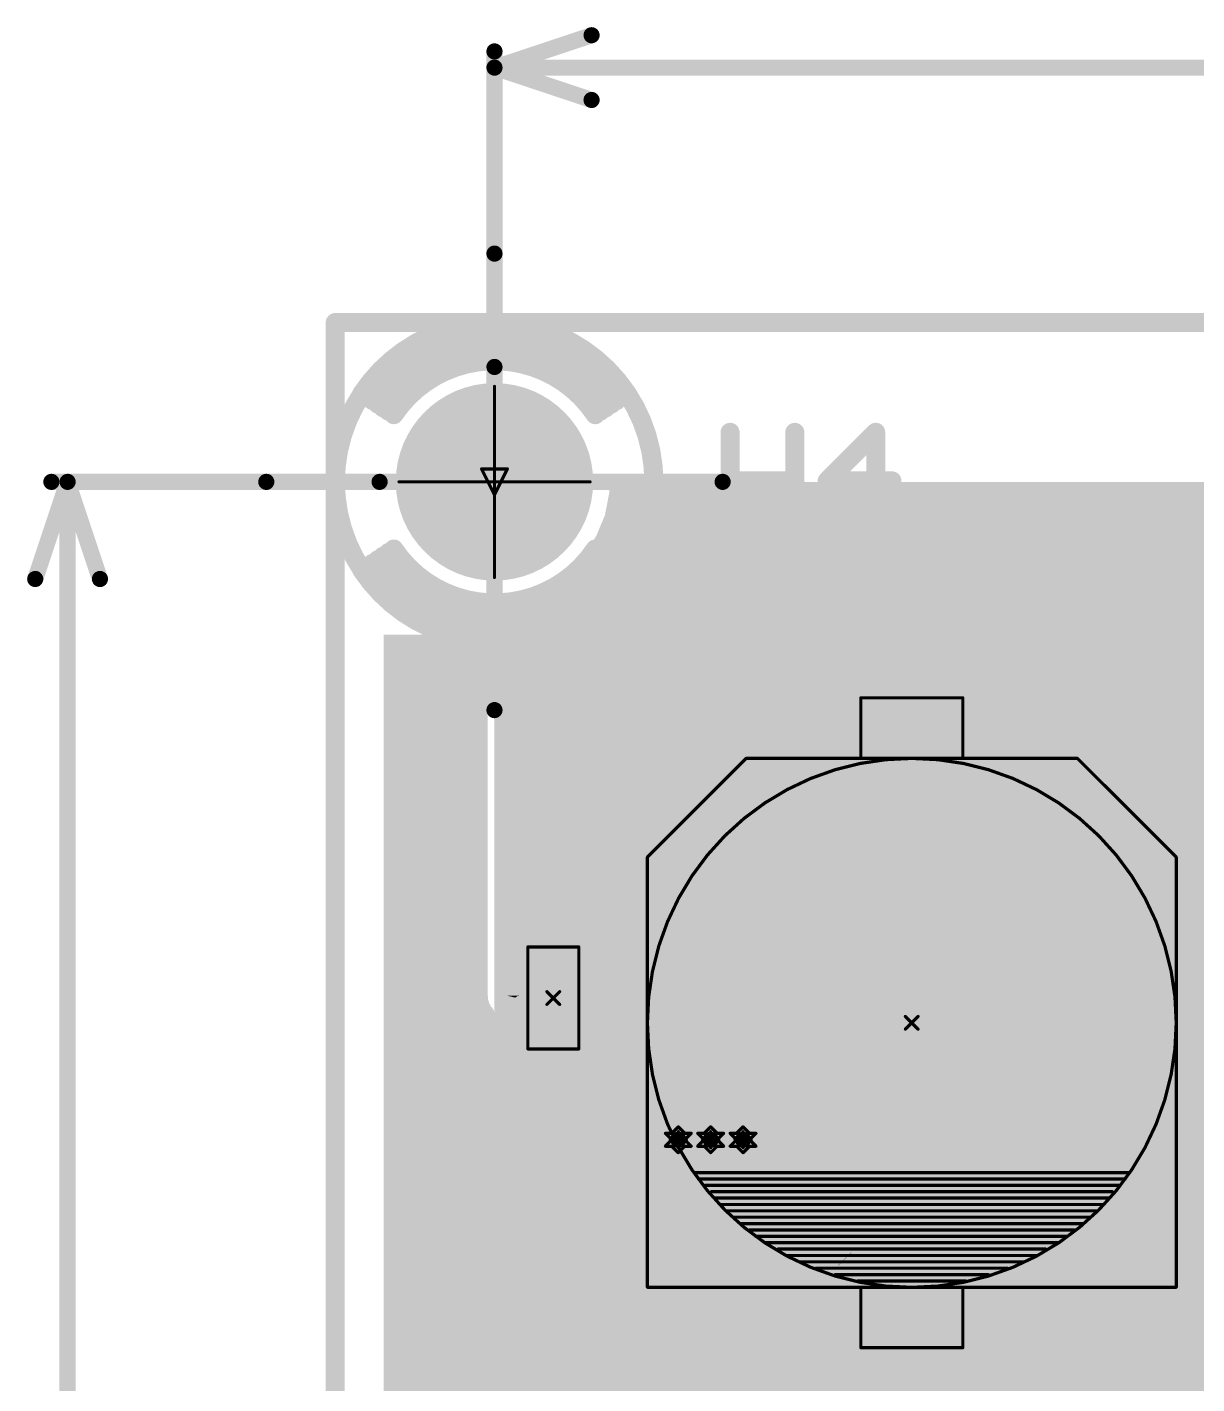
# Model space of a CAD drawing. Header units: millimetres. Extents: x -0.19 to 3.91, y -0.06 to 2.26.
# Drawn here: x -0.19 to 0.532, y 0.919 to 1.757 of the extents above; entities that cross this region are included whole.
import ezdxf

# ---------------------------------------------------------------- set-up
doc = ezdxf.new("R2010")
doc.units = ezdxf.units.MM
doc.layers.get('0').update_dxf_attribs({"linetype": 'CONTINUOUS', "lineweight": 0})
for name, color, linetype, lineweight in [('PCB_KUR_GBL', 10, 'CONTINUOUS', 0), ('PCB_KUR_GBS', 176, 'CONTINUOUS', 0), ('PCB_KUR_GD1', 40, 'CONTINUOUS', 0), ('PCB_KUR_GG1', 56, 'CONTINUOUS', 0), ('PCB_KUR_GKO', 130, 'CONTINUOUS', 0), ('PCB_KUR_GM10', 136, 'CONTINUOUS', 0), ('PCB_KUR_GM2', 216, 'CONTINUOUS', 0), ('PCB_KUR_GPB', 9, 'CONTINUOUS', 0), ('PCB_KUR_GPT', 8, 'CONTINUOUS', 0), ('PCB_KUR_GTL', 30, 'CONTINUOUS', 0), ('PCB_KUR_GTO', 163, 'CONTINUOUS', 0), ('PCB_KUR_GTP', 254, 'CONTINUOUS', 0), ('PCB_KUR_GTS', 254, 'CONTINUOUS', 0), ('PCB_KUR_TXT', 254, 'CONTINUOUS', 0)]:
    doc.layers.add(name, color=color, linetype=linetype, lineweight=lineweight)

# ---------------------------------------------------------------- blocks, each defined once
blk = doc.blocks.new('ROUND_12')
h = blk.add_hatch(color=256)
edge = h.paths.add_edge_path(flags=0)
edge.add_arc((0, 0), 0.05905, 0, 360)
blk = doc.blocks.new('ROUND_16')
h = blk.add_hatch(color=256)
edge = h.paths.add_edge_path(flags=0)
edge.add_arc((0, 0), 0.008, 0, 360)
blk = doc.blocks.new('ROUND_22')
h = blk.add_hatch(color=256)
edge = h.paths.add_edge_path(flags=0)
edge.add_arc((0, 0), 0.061, 0, 360)
blk = doc.blocks.new('ROUND_25')
h = blk.add_hatch(color=256)
edge = h.paths.add_edge_path(flags=0)
edge.add_arc((0, 0), 0.001, 0, 360)
blk = doc.blocks.new('ROUND_3')
h = blk.add_hatch(color=256)
edge = h.paths.add_edge_path(flags=0)
edge.add_arc((0, 0), 0.0059, 0, 360)
blk = doc.blocks.new('ROUND_8')
h = blk.add_hatch(color=256)
edge = h.paths.add_edge_path(flags=0)
edge.add_arc((0, 0), 0.005, 0, 360)
blk = doc.blocks.new('CUSTOM_31')
for points in [[(-0.0315, -0.0756), (-0.0315, 0.0756), (0.0315, -0.0756), (0.0315, 0.0756)], [(-0.03145, 0.0756), (-0.03102, 0.07712), (0.03145, 0.0756), (0.03106, 0.07712)], [(-0.03102, 0.07712), (-0.03099, 0.07723), (0.03106, 0.07712), (0.03096, 0.07723)], [(-0.03099, 0.07723), (-0.02993, 0.07827), (0.03096, 0.07723), (0.02997, 0.07827)], [(-0.02993, 0.07827), (-0.02987, 0.07833), (0.02997, 0.07827), (0.02976, 0.07833)], [(-0.02987, 0.07833), (-0.02835, 0.07875), (0.02976, 0.07833), (0.02835, 0.07875)], [(-0.03106, -0.07712), (-0.03145, -0.0756), (0.03102, -0.07712), (0.03145, -0.0756)], [(-0.03096, -0.07723), (-0.03106, -0.07712), (0.03099, -0.07723), (0.03102, -0.07712)], [(-0.02997, -0.07827), (-0.03096, -0.07723), (0.02993, -0.07827), (0.03099, -0.07723)], [(-0.02976, -0.07833), (-0.02997, -0.07827), (0.02987, -0.07833), (0.02993, -0.07827)], [(-0.02835, -0.07875), (-0.02976, -0.07833), (0.02835, -0.07875), (0.02987, -0.07833)]]:
    blk.add_solid(points)
blk = doc.blocks.new('CUSTOM_10')
for points in [[(-0.0187, -0.01685), (-0.0187, 0.01685), (0.0187, -0.01685), (0.0187, 0.01685)], [(-0.01865, 0.01685), (-0.0186, 0.01721), (0.01865, 0.01685), (0.01852, 0.01721)], [(-0.0186, 0.01721), (-0.01813, 0.01797), (0.01852, 0.01721), (0.01823, 0.01797)], [(-0.01813, 0.01797), (-0.01797, 0.01823), (0.01823, 0.01797), (0.01782, 0.01823)], [(-0.01797, 0.01823), (-0.01697, 0.0186), (0.01782, 0.01823), (0.01721, 0.0186)], [(-0.01697, 0.0186), (-0.01685, 0.01865), (0.01721, 0.0186), (0.01685, 0.01865)], [(-0.01685, 0.01865), (-0.01685, 0.0187), (0.01685, 0.01865), (0.01685, 0.0187)], [(-0.01852, -0.01721), (-0.01865, -0.01685), (0.0186, -0.01721), (0.01865, -0.01685)], [(-0.01823, -0.01797), (-0.01852, -0.01721), (0.01813, -0.01797), (0.0186, -0.01721)], [(-0.01782, -0.01823), (-0.01823, -0.01797), (0.01797, -0.01823), (0.01813, -0.01797)], [(-0.01721, -0.0186), (-0.01782, -0.01823), (0.01697, -0.0186), (0.01797, -0.01823)], [(-0.01685, -0.01865), (-0.01721, -0.0186), (0.01685, -0.01865), (0.01697, -0.0186)], [(-0.01685, -0.0187), (-0.01685, -0.01865), (0.01685, -0.0187), (0.01685, -0.01865)]]:
    blk.add_solid(points)
blk = doc.blocks.new('CUSTOM_67')
for points in [[(-0.03345, -0.0756), (-0.03345, 0.0756), (0.03345, -0.0756), (0.03345, 0.0756)], [(-0.0334, 0.0756), (-0.03305, 0.07745), (0.0334, 0.0756), (0.03303, 0.07745)], [(-0.03305, 0.07745), (-0.03298, 0.07757), (0.03303, 0.07745), (0.033, 0.07757)], [(-0.03298, 0.07757), (-0.03197, 0.07914), (0.033, 0.07757), (0.03194, 0.07914)], [(-0.03197, 0.07914), (-0.03183, 0.07924), (0.03194, 0.07914), (0.03188, 0.07924)], [(-0.03183, 0.07924), (-0.03032, 0.08028), (0.03188, 0.07924), (0.03027, 0.08028)], [(-0.03032, 0.08028), (-0.03008, 0.08034), (0.03027, 0.08028), (0.03019, 0.08034)], [(-0.03008, 0.08034), (-0.02835, 0.0807), (0.03019, 0.08034), (0.02835, 0.0807)], [(-0.03303, -0.07745), (-0.0334, -0.0756), (0.03305, -0.07745), (0.0334, -0.0756)], [(-0.033, -0.07757), (-0.03303, -0.07745), (0.03297, -0.07757), (0.03305, -0.07745)], [(-0.03194, -0.07914), (-0.033, -0.07757), (0.03197, -0.07914), (0.03297, -0.07757)], [(-0.03188, -0.07924), (-0.03194, -0.07914), (0.03183, -0.07924), (0.03197, -0.07914)], [(-0.03027, -0.08028), (-0.03188, -0.07924), (0.03032, -0.08028), (0.03183, -0.07924)], [(-0.03019, -0.08034), (-0.03027, -0.08028), (0.03008, -0.08034), (0.03032, -0.08028)], [(-0.02835, -0.0807), (-0.03019, -0.08034), (0.02835, -0.0807), (0.03008, -0.08034)]]:
    blk.add_solid(points)
blk = doc.blocks.new('CUSTOM_28')
for points in [[(-0.02065, 0.01685), (-0.02058, 0.01751), (0.02065, 0.01685), (0.02049, 0.01751)], [(-0.02065, 0.0168), (-0.02065, 0.01685), (0.02065, 0.0168), (0.02065, 0.01685)], [(-0.02065, -0.0168), (-0.02065, 0.0168), (0.02065, -0.0168), (0.02065, 0.0168)], [(-0.02058, 0.01751), (-0.02013, 0.01854), (0.02049, 0.01751), (0.02023, 0.01854)], [(-0.02013, 0.01854), (-0.01988, 0.0191), (0.02023, 0.01854), (0.01976, 0.0191)], [(-0.01988, 0.0191), (-0.01896, 0.01987), (0.01976, 0.0191), (0.0191, 0.01987)], [(-0.01896, 0.01987), (-0.01854, 0.02022), (0.0191, 0.01987), (0.01831, 0.02022)], [(-0.01854, 0.02022), (-0.01711, 0.02057), (0.01831, 0.02022), (0.01751, 0.02057)], [(-0.01711, 0.02057), (-0.01685, 0.02064), (0.01751, 0.02057), (0.01685, 0.02064)], [(-0.01685, 0.02064), (-0.01685, 0.02065), (0.01685, 0.02064), (0.01685, 0.02065)], [(-0.02065, -0.01685), (-0.02065, -0.0168), (0.02065, -0.01685), (0.02065, -0.0168)], [(-0.02049, -0.01751), (-0.02065, -0.01685), (0.02058, -0.01751), (0.02065, -0.01685)], [(-0.02023, -0.01854), (-0.02049, -0.01751), (0.02013, -0.01854), (0.02058, -0.01751)], [(-0.01976, -0.0191), (-0.02023, -0.01854), (0.01988, -0.0191), (0.02013, -0.01854)], [(-0.0191, -0.01987), (-0.01976, -0.0191), (0.01896, -0.01987), (0.01988, -0.0191)], [(-0.01831, -0.02022), (-0.0191, -0.01987), (0.01854, -0.02022), (0.01896, -0.01987)], [(-0.01751, -0.02057), (-0.01831, -0.02022), (0.01711, -0.02057), (0.01854, -0.02022)], [(-0.01685, -0.02064), (-0.01751, -0.02057), (0.01685, -0.02064), (0.01711, -0.02057)], [(-0.01685, -0.02065), (-0.01685, -0.02064), (0.01685, -0.02065), (0.01685, -0.02064)]]:
    blk.add_solid(points)

msp = doc.modelspace()

# ---------------------------------------------------------------- linework, layer by layer
at = {"layer": 'PCB_KUR_GBL'}
for points in [[(0.1693, 1.4694), (0.1693, 1.4764), (2.19325, 1.4694), (2.1926, 1.4764)], [(0.37565, 1.4764), (0.582, 1.4764), (2.1926, 1.4764), (0.582, 1.4764)], [(0.16794, 1.4625), (0.1693, 1.4694), (2.1939, 1.4625), (2.19325, 1.4694)], [(0.1666, 1.4557), (0.16794, 1.4625), (2.19598, 1.4557), (2.1939, 1.4625)], [(0.16384, 1.4491), (0.1666, 1.4557), (2.198, 1.4491), (2.19598, 1.4557)], [(0.15722, 1.4368), (0.1612, 1.4428), (2.2046, 1.4368), (2.20138, 1.4428)], [(0.1612, 1.4428), (0.16384, 1.4491), (2.20138, 1.4428), (2.198, 1.4491)], [(0.1535, 1.4312), (0.15722, 1.4368), (2.20916, 1.4312), (2.2046, 1.4368)], [(0.1436, 1.4213), (0.1483, 1.426), (2.21917, 1.4213), (2.2134, 1.426)], [(0.1483, 1.426), (0.1535, 1.4312), (2.2134, 1.426), (2.20916, 1.4312)], [(0.132, 1.4136), (0.13742, 1.4172), (2.23091, 1.4136), (2.2242, 1.4172)], [(0.13742, 1.4172), (0.1436, 1.4213), (2.2242, 1.4172), (2.21917, 1.4213)], [(0.11047, 1.4065), (0.1191, 1.4082), (2.2499, 1.4065), (2.24434, 1.4082)], [(0.1191, 1.4082), (0.12483, 1.4106), (2.24434, 1.4082), (2.2365, 1.4106)], [(0.12483, 1.4106), (0.132, 1.4136), (2.2365, 1.4106), (2.23091, 1.4136)], [(0.0984, 1.4052), (0.0984, 1.4055), (2.2638, 1.4052), (2.26059, 1.4055)], [(0.0984, 1.1995), (0.0984, 1.4052), (2.2638, 1.1995), (2.2638, 1.4052)], [(0.1054, 1.4055), (0.11047, 1.4065), (2.26059, 1.4055), (2.2499, 1.4065)], [(0.0984, 1.1987), (0.0984, 1.1995), (1.1319, 1.1987), (1.136, 1.1995)], [(0.0984, 1.1995), (0.0984, 1.1995), (1.136, 1.1995), (1.884, 1.1995)], [(0.0984, 1.1965), (0.0984, 1.1987), (1.1285, 1.1965), (1.1319, 1.1987)], [(0.0984, 1.1395), (0.0984, 1.1965), (1.0715, 1.1395), (1.1285, 1.1965)], [(0.0984, 1.1361), (0.0984, 1.1395), (1.0693, 1.1361), (1.0715, 1.1395)], [(0.0984, 1.132), (0.0984, 1.1361), (1.0685, 1.132), (1.0693, 1.1361)], [(0.0984, 0.9921), (0.0984, 1.132), (1.0685, 0.9921), (1.0685, 1.132)], [(0.0984, 0.9892), (0.0984, 0.9921), (1.0641, 0.9892), (1.0685, 0.9921)], [(0.0984, 0.9827), (0.0984, 0.9892), (1.0597, 0.9827), (1.0641, 0.9892)], [(0.0984, 0.9749), (0.0984, 0.9827), (1.0582, 0.9749), (1.0597, 0.9827)], [(0.0984, 0.9672), (0.0984, 0.9749), (1.0597, 0.9672), (1.0582, 0.9749)], [(0.0984, 0.9607), (0.0984, 0.9672), (1.0641, 0.9607), (1.0597, 0.9672)], [(0.0984, 0.9576), (0.0984, 0.9607), (1.0687, 0.9576), (1.0641, 0.9607)], [(0.0984, 0.9549), (0.0984, 0.9576), (1.0682, 0.9549), (1.0687, 0.9576)], [(0.0984, 0.9472), (0.0984, 0.9549), (1.0697, 0.9472), (1.0682, 0.9549)], [(0.0984, 0.9407), (0.0984, 0.9472), (1.0741, 0.9407), (1.0697, 0.9472)], [(0.0984, 0.9371), (0.0984, 0.9407), (1.0795, 0.9371), (1.0741, 0.9407)], [(0.0984, 0.9194), (0.0984, 0.9371), (1.0795, 0.9194), (1.0795, 0.9371)], [(0.0984, 0.897), (0.0984, 0.9194), (1.0795, 0.897), (1.0795, 0.9194)]]:
    msp.add_solid(points, dxfattribs=at)
at = {"layer": 'PCB_KUR_GD1', "lineweight": 211, "const_width": 0.002}
for points in [[(0.0984, 1.4684), (0.0904, 1.4844)], [(0.0904, 1.4844), (0.1064, 1.4844)], [(0.1064, 1.4844), (0.0984, 1.4684)], [(0.208, 1.074), (0.204, 1.074)], [(0.204, 1.074), (0.208, 1.07)], [(0.212, 1.078), (0.208, 1.074)], [(0.216, 1.074), (0.212, 1.078)], [(0.216, 1.07), (0.22, 1.074)], [(0.22, 1.074), (0.216, 1.074)], [(0.228, 1.074), (0.224, 1.074)], [(0.224, 1.074), (0.228, 1.07)], [(0.232, 1.078), (0.228, 1.074)], [(0.236, 1.074), (0.232, 1.078)], [(0.236, 1.07), (0.24, 1.074)], [(0.24, 1.074), (0.236, 1.074)], [(0.248, 1.074), (0.244, 1.074)], [(0.244, 1.074), (0.248, 1.07)], [(0.252, 1.078), (0.248, 1.074)], [(0.256, 1.074), (0.252, 1.078)], [(0.256, 1.07), (0.26, 1.074)], [(0.26, 1.074), (0.256, 1.074)], [(0.208, 1.07), (0.204, 1.066)], [(0.204, 1.066), (0.208, 1.066)], [(0.208, 1.066), (0.212, 1.062)], [(0.212, 1.062), (0.216, 1.066)], [(0.22, 1.066), (0.216, 1.07)], [(0.216, 1.066), (0.22, 1.066)], [(0.228, 1.07), (0.224, 1.066)], [(0.224, 1.066), (0.228, 1.066)], [(0.228, 1.066), (0.232, 1.062)], [(0.232, 1.062), (0.236, 1.066)], [(0.24, 1.066), (0.236, 1.07)], [(0.236, 1.066), (0.24, 1.066)], [(0.248, 1.07), (0.244, 1.066)], [(0.244, 1.066), (0.248, 1.066)], [(0.248, 1.066), (0.252, 1.062)], [(0.252, 1.062), (0.256, 1.066)], [(0.26, 1.066), (0.256, 1.07)], [(0.256, 1.066), (0.26, 1.066)]]:
    msp.add_lwpolyline(points, dxfattribs=at)
at = {"layer": 'PCB_KUR_GG1', "lineweight": 211, "const_width": 0.002}
for points in [[(0.0984, 1.4173), (0.0984, 1.5354)], [(0.0394, 1.4764), (0.1575, 1.4764)], [(0.212, 1.065), (0.212, 1.075)], [(0.232, 1.065), (0.232, 1.075)], [(0.252, 1.065), (0.252, 1.075)], [(0.207, 1.07), (0.217, 1.07)], [(0.227, 1.07), (0.237, 1.07)], [(0.247, 1.07), (0.257, 1.07)]]:
    msp.add_lwpolyline(points, dxfattribs=at)
at = {"layer": 'PCB_KUR_GKO', "lineweight": 211, "const_width": 0.0118}
for points in [[(0, 0), (0, 1.5748)], [(0, 1.5748), (2.3622, 1.5748)]]:
    msp.add_lwpolyline(points, dxfattribs=at)
at = {"layer": 'PCB_KUR_GM10', "lineweight": 211, "const_width": 0.01}
for points in [[(0.0984, 1.7323), (0.1584, 1.7523)], [(0.0984, 1.5474), (0.0984, 1.7423)], [(0.0984, 1.7323), (0.1584, 1.7123)], [(0.0984, 1.7323), (1.0441, 1.7323)], [(0.0984, 1.3354), (0.0984, 1.6174)], [(-0.1854, 1.4164), (-0.1654, 1.4764)], [(-0.1754, 1.4764), (0.0274, 1.4764)], [(-0.1654, 1.4764), (-0.1454, 1.4164)], [(-0.1654, 0.8924), (-0.1654, 1.4764)], [(-0.0426, 1.4764), (0.2394, 1.4764)]]:
    msp.add_lwpolyline(points, dxfattribs=at)
at = {"layer": 'PCB_KUR_GM2', "lineweight": 211, "const_width": 0.002}
for points in [[(0.3248, 1.343), (0.3878, 1.343)], [(0.3248, 1.3056), (0.3248, 1.343)], [(0.3878, 1.3056), (0.3878, 1.343)], [(0.1929, 1.2446), (0.2539, 1.3056)], [(0.2539, 1.3056), (0.4586, 1.3056)], [(0.4586, 1.3056), (0.5197, 1.2446)], [(0.1929, 0.9789), (0.1929, 1.2446)], [(0.5197, 0.9789), (0.5197, 1.2446)], [(0.119, 1.1261), (0.119, 1.1891)], [(0.119, 1.1891), (0.1505, 1.1891)], [(0.1505, 1.1261), (0.1505, 1.1891)], [(0.1308, 1.1536), (0.1387, 1.1615)], [(0.1308, 1.1615), (0.1387, 1.1536)], [(0.3523, 1.1383), (0.3602, 1.1462)], [(0.3523, 1.1462), (0.3602, 1.1383)], [(0.119, 1.1261), (0.1505, 1.1261)], [(0.2224, 1.0497), (0.4901, 1.0497)], [(0.2244, 1.0458), (0.4882, 1.0458)], [(0.2283, 1.0418), (0.4842, 1.0418)], [(0.2323, 1.0379), (0.4803, 1.0379)], [(0.2342, 1.034), (0.4783, 1.034)], [(0.2382, 1.03), (0.4744, 1.03)], [(0.2421, 1.0261), (0.4704, 1.0261)], [(0.246, 1.0222), (0.4665, 1.0222)], [(0.25, 1.0182), (0.4626, 1.0182)], [(0.2559, 1.0143), (0.4567, 1.0143)], [(0.2598, 1.0104), (0.4527, 1.0104)], [(0.2657, 1.0064), (0.4468, 1.0064)], [(0.2736, 1.0025), (0.439, 1.0025)], [(0.2795, 0.9985), (0.433, 0.9985)], [(0.2874, 0.9946), (0.4252, 0.9946)], [(0.2972, 0.9907), (0.4153, 0.9907)], [(0.309, 0.9867), (0.4035, 0.9867)], [(0.3228, 0.9828), (0.3897, 0.9828)], [(0.1929, 0.9789), (0.5197, 0.9789)], [(0.3248, 0.9415), (0.3248, 0.9789)], [(0.3878, 0.9415), (0.3878, 0.9789)], [(0.3248, 0.9415), (0.3878, 0.9415)]]:
    msp.add_lwpolyline(points, dxfattribs=at)
msp.add_lwpolyline([(0.1929, 1.1422), (0.1929, 1.1422, 1), (0.5197, 1.1422, 1), (0.1929, 1.1422)], format="xyb", dxfattribs=at)
at = {"layer": 'PCB_KUR_GTL'}
for points in [[(0.03, 1.3737), (0.03, 1.382), (0.0979, 1.3737), (0.0979, 1.382)], [(0.03, 1.3735), (0.03, 1.3737), (0.0977, 1.3735), (0.0979, 1.3737)], [(0.03, 1.3696), (0.03, 1.3735), (0.0951, 1.3696), (0.0977, 1.3735)], [(0.03, 1.365), (0.03, 1.3696), (0.0942, 1.365), (0.0951, 1.3696)], [(0.03, 1.159), (0.03, 1.365), (0.0942, 1.159), (0.0942, 1.365)], [(0.1062, 1.1598), (0.1062, 1.365), (0.617, 1.1598), (0.617, 1.365)], [(0.03, 1.158), (0.03, 1.159), (0.0944, 1.158), (0.0942, 1.159)], [(0.03, 1.157), (0.03, 1.158), (0.0943, 1.157), (0.0944, 1.158)], [(0.03, 1.1557), (0.03, 1.157), (0.0948, 1.1557), (0.0943, 1.157)], [(0.1062, 1.159), (0.1062, 1.1598), (0.11405, 1.159), (0.1179, 1.1598)], [(0.10745, 1.1587), (0.1062, 1.159), (0.1126, 1.1587), (0.11405, 1.159)], [(0.1112, 1.1578), (0.10745, 1.1587), (0.1112, 1.1578), (0.1126, 1.1587)], [(0.1569, 1.1587), (0.1516, 1.1598), (0.617, 1.1587), (0.617, 1.1598)], [(0.1587, 1.1576), (0.1569, 1.1587), (0.617, 1.1576), (0.617, 1.1587)], [(0.4075, 0.77), (0.4075, 1.1576), (0.528, 0.77), (0.528, 1.1576)], [(0.03, 1.1544), (0.03, 1.1557), (0.0951, 1.1544), (0.0948, 1.1557)], [(0.03, 1.1535), (0.03, 1.1544), (0.0956, 1.1535), (0.0951, 1.1544)], [(0.03, 1.1526), (0.03, 1.1535), (0.096, 1.1526), (0.0956, 1.1535)], [(0.03, 1.1516), (0.03, 1.1526), (0.0969, 1.1516), (0.096, 1.1526)], [(0.03, 1.1504), (0.03, 1.1516), (0.0977, 1.1504), (0.0969, 1.1516)], [(0.03, 1.1502), (0.03, 1.1504), (0.0981, 1.1502), (0.0977, 1.1504)], [(0.03, 1.149), (0.03, 1.1502), (0.0981, 1.149), (0.0981, 1.1502)], [(0.03, 1.1486), (0.03, 1.149), (0.1005, 1.1486), (0.0996, 1.149)], [(0.03, 1.149), (0.03, 1.149), (0.0996, 1.149), (0.0981, 1.149)], [(0.03, 1.1478), (0.03, 1.1486), (0.1016, 1.1478), (0.1005, 1.1486)], [(0.03, 1.1476), (0.03, 1.1478), (0.1026, 1.1476), (0.1016, 1.1478)], [(0.03, 1.1472), (0.03, 1.1476), (0.1035, 1.1472), (0.1026, 1.1476)], [(0.03, 1.1461), (0.03, 1.1472), (0.1085, 1.1461), (0.1035, 1.1472)], [(0.03, 1.146), (0.03, 1.1461), (0.1088, 1.146), (0.1087, 1.1461)], [(0.03, 1.1461), (0.03, 1.1461), (0.1087, 1.1461), (0.1085, 1.1461)], [(0.03, 1.1459), (0.03, 1.146), (0.1132, 1.1459), (0.111, 1.146)], [(0.03, 1.1457), (0.03, 1.1459), (0.1563, 1.1457), (0.15586, 1.1459)], [(0.03, 1.1455), (0.03, 1.1457), (0.1587, 1.1455), (0.1575, 1.1457)], [(0.03, 1.1457), (0.03, 1.1457), (0.1575, 1.1457), (0.1563, 1.1457)], [(0.03, 0.8775), (0.03, 1.1455), (0.3955, 0.8775), (0.3955, 1.1455)], [(0.03, 1.1455), (0.03, 1.1455), (0.3955, 1.1455), (0.1587, 1.1455)], [(0.1132, 1.1459), (0.1134, 1.146), (0.15586, 1.1459), (0.15564, 1.146)], [(0.1135, 1.146), (0.11402, 1.1462), (0.15564, 1.146), (0.1552, 1.1462)], [(0.11402, 1.1462), (0.11455, 1.1464), (0.1552, 1.1462), (0.1541, 1.1464)], [(0.11455, 1.1464), (0.1156, 1.1468), (0.1541, 1.1464), (0.15353, 1.1468)], [(0.1156, 1.1468), (0.11626, 1.1471), (0.15353, 1.1468), (0.1531, 1.1471)], [(0.11626, 1.1471), (0.1167, 1.1473), (0.1531, 1.1471), (0.1525, 1.1473)], [(0.1167, 1.1473), (0.1191, 1.1478), (0.1525, 1.1473), (0.1504, 1.1478)]]:
    msp.add_solid(points, dxfattribs=at)
at = {"layer": 'PCB_KUR_GTO', "lineweight": 211, "const_width": 0.0118}
for points in [[(0.0001, 1.4764), (0.0001, 1.4764, 1), (0.1969, 1.4764, 1), (0.0001, 1.4764)], [(0.1803, 1.531, 0.535184), (0.0165, 1.531)], [(0.1803, 1.531, 0.535184), (0.0165, 1.531)], [(0.177, 1.5288, 0.535184), (0.0198, 1.5288)], [(0.1738, 1.5266, 0.535381), (0.0231, 1.5266)], [(0.1738, 1.5266, 0.535381), (0.0231, 1.5266)], [(0.1705, 1.5244, 0.53539), (0.0264, 1.5244)], [(0.1672, 1.5222, 0.534968), (0.0296, 1.5222)], [(0.1639, 1.5201, 0.534957), (0.0329, 1.5201)], [(0.1607, 1.5179, 0.535184), (0.0362, 1.5179)], [(0.0264, 1.4283, 0.53539), (0.1705, 1.4283)], [(0.0296, 1.4305, 0.534968), (0.1672, 1.4305)], [(0.0329, 1.4327, 0.534957), (0.1639, 1.4327)], [(0.0362, 1.4349, 0.535184), (0.1607, 1.4349)], [(0.0165, 1.4218, 0.535184), (0.1803, 1.4218)], [(0.0165, 1.4218, 0.535184), (0.1803, 1.4218)], [(0.0198, 1.424, 0.535184), (0.177, 1.424)], [(0.0231, 1.4261, 0.535381), (0.1738, 1.4261)], [(0.0231, 1.4261, 0.535381), (0.1738, 1.4261)], [(0.3149, 1.2881, 0.755404), (0.3148, 0.9964)], [(0.3977, 0.9964, 0.755582), (0.3977, 1.288)]]:
    msp.add_lwpolyline(points, format="xyb", dxfattribs=at)
for points in [[(0.244, 1.507), (0.244, 1.447)], [(0.284, 1.477), (0.284, 1.507)], [(0.284, 1.507), (0.284, 1.447)], [(0.334, 1.507), (0.304, 1.477)], [(0.334, 1.447), (0.334, 1.507)], [(0.244, 1.447), (0.244, 1.477)], [(0.244, 1.477), (0.284, 1.477)], [(0.304, 1.477), (0.344, 1.477)], [(0.411, 1.437), (0.401, 1.427)], [(0.431, 1.437), (0.411, 1.437)], [(0.441, 1.427), (0.431, 1.437)], [(0.471, 1.437), (0.461, 1.427)], [(0.491, 1.437), (0.471, 1.437)], [(0.501, 1.427), (0.491, 1.437)], [(0.401, 1.427), (0.401, 1.387)], [(0.501, 1.417), (0.501, 1.427)], [(0.461, 1.377), (0.501, 1.417)], [(0.401, 1.387), (0.411, 1.377)], [(0.431, 1.377), (0.441, 1.387)], [(0.411, 1.377), (0.431, 1.377)], [(0.501, 1.377), (0.461, 1.377)], [(0.1929, 1.2446), (0.2539, 1.3056)], [(0.2539, 1.3056), (0.3149, 1.3056)], [(0.3149, 1.2881), (0.3149, 1.3056)], [(0.3976, 1.3056), (0.4586, 1.3056)], [(0.3976, 1.2881), (0.3976, 1.3056)], [(0.4586, 1.3056), (0.5197, 1.2446)], [(0.1929, 0.9789), (0.1929, 1.2446)], [(0.5197, 0.9789), (0.5197, 1.2446)], [(0.1062, 1.2146), (0.1633, 1.2146)], [(0.1062, 1.1011), (0.1062, 1.2141)], [(0.1633, 1.1005), (0.1633, 1.2141)], [(0.1062, 1.1576), (0.1633, 1.1576)], [(0.1062, 1.1005), (0.1633, 1.1005)], [(0.065, 1.055), (0.055, 1.045)], [(0.085, 1.055), (0.065, 1.055)], [(0.095, 1.045), (0.085, 1.055)], [(0.125, 1.055), (0.115, 1.045)], [(0.125, 0.995), (0.125, 1.055)], [(0.055, 1.045), (0.055, 1.005)], [(0.055, 1.005), (0.065, 0.995)], [(0.085, 0.995), (0.095, 1.005)], [(0.065, 0.995), (0.085, 0.995)], [(0.115, 0.995), (0.135, 0.995)], [(0.135, 0.995), (0.125, 0.995)], [(0.3148, 0.9964), (0.3149, 0.9963)], [(0.3149, 0.9789), (0.3149, 0.9963)], [(0.3976, 0.9789), (0.3976, 0.9963)], [(0.1929, 0.9789), (0.3149, 0.9789)], [(0.3976, 0.9789), (0.5197, 0.9789)]]:
    msp.add_lwpolyline(points, dxfattribs=at)

# ---------------------------------------------------------------- block references
at = {"layer": 'PCB_KUR_GBL'}
for name, p in [('ROUND_12', (0.0984, 1.4764)), ('ROUND_16', (0.212, 1.07)), ('ROUND_16', (0.232, 1.07)), ('ROUND_16', (0.252, 1.07))]:
    msp.add_blockref(name, p, dxfattribs=at)
at = {"layer": 'PCB_KUR_GBS'}
msp.add_blockref('ROUND_22', (0.0984, 1.4764), dxfattribs=at)
at = {"layer": 'PCB_KUR_GD1'}
for p in [(0.0904, 1.4844), (0.1064, 1.4844), (0.0984, 1.4684), (0.0984, 1.4684), (0.204, 1.074), (0.208, 1.074), (0.212, 1.078), (0.216, 1.074), (0.22, 1.074), (0.224, 1.074), (0.228, 1.074), (0.232, 1.078), (0.236, 1.074), (0.24, 1.074), (0.244, 1.074), (0.248, 1.074), (0.252, 1.078), (0.256, 1.074), (0.26, 1.074), (0.204, 1.066), (0.208, 1.07), (0.208, 1.066), (0.216, 1.07), (0.216, 1.066), (0.22, 1.066), (0.224, 1.066), (0.228, 1.07), (0.228, 1.066), (0.236, 1.07), (0.236, 1.066), (0.24, 1.066), (0.244, 1.066), (0.248, 1.07), (0.248, 1.066), (0.256, 1.07), (0.256, 1.066), (0.26, 1.066), (0.212, 1.062), (0.212, 1.062), (0.232, 1.062), (0.232, 1.062), (0.252, 1.062), (0.252, 1.062)]:
    msp.add_blockref('ROUND_25', p, dxfattribs=at)
at = {"layer": 'PCB_KUR_GG1'}
for p in [(0.0984, 1.5354), (0.0394, 1.4764), (0.1575, 1.4764), (0.0984, 1.4173), (0.212, 1.075), (0.232, 1.075), (0.252, 1.075), (0.207, 1.07), (0.212, 1.065), (0.217, 1.07), (0.227, 1.07), (0.232, 1.065), (0.237, 1.07), (0.247, 1.07), (0.252, 1.065), (0.257, 1.07)]:
    msp.add_blockref('ROUND_25', p, dxfattribs=at)
at = {"layer": 'PCB_KUR_GKO'}
msp.add_blockref('ROUND_3', (0, 1.5748), dxfattribs=at)
at = {"layer": 'PCB_KUR_GM10'}
for p in [(0.1584, 1.7523), (0.0984, 1.7423), (0.0984, 1.7323), (0.0984, 1.7323), (0.0984, 1.7323), (0.1584, 1.7123), (0.0984, 1.6174), (0.0984, 1.5474), (-0.1754, 1.4764), (-0.1654, 1.4764), (-0.1654, 1.4764), (-0.1654, 1.4764), (-0.0426, 1.4764), (0.0274, 1.4764), (0.2394, 1.4764), (-0.1854, 1.4164), (-0.1454, 1.4164), (0.0984, 1.3354)]:
    msp.add_blockref('ROUND_8', p, dxfattribs=at)
at = {"layer": 'PCB_KUR_GM2'}
for p in [(0.3248, 1.343), (0.3248, 1.343), (0.3878, 1.343), (0.3878, 1.343), (0.2539, 1.3056), (0.2539, 1.3056), (0.3248, 1.3056), (0.3878, 1.3056), (0.4586, 1.3056), (0.4586, 1.3056), (0.1929, 1.2446), (0.1929, 1.2446), (0.5197, 1.2446), (0.5197, 1.2446), (0.119, 1.1891), (0.119, 1.1891), (0.1505, 1.1891), (0.1505, 1.1891), (0.1308, 1.1615), (0.1387, 1.1615), (0.1308, 1.1536), (0.1387, 1.1536), (0.3523, 1.1462), (0.3602, 1.1462), (0.3523, 1.1383), (0.3602, 1.1383), (0.119, 1.1261), (0.119, 1.1261), (0.1505, 1.1261), (0.1505, 1.1261), (0.2224, 1.0497), (0.4901, 1.0497), (0.2244, 1.0458), (0.2283, 1.0418), (0.4842, 1.0418), (0.4882, 1.0458), (0.2323, 1.0379), (0.2342, 1.034), (0.2382, 1.03), (0.4744, 1.03), (0.4783, 1.034), (0.4803, 1.0379), (0.2421, 1.0261), (0.246, 1.0222), (0.4665, 1.0222), (0.4704, 1.0261), (0.25, 1.0182), (0.2559, 1.0143), (0.4567, 1.0143), (0.4626, 1.0182), (0.2598, 1.0104), (0.2657, 1.0064), (0.4468, 1.0064), (0.4527, 1.0104), (0.2736, 1.0025), (0.2795, 0.9985), (0.433, 0.9985), (0.439, 1.0025), (0.2874, 0.9946), (0.2972, 0.9907), (0.4153, 0.9907), (0.4252, 0.9946), (0.309, 0.9867), (0.3228, 0.9828), (0.3897, 0.9828), (0.4035, 0.9867), (0.1929, 0.9789), (0.1929, 0.9789), (0.3248, 0.9789), (0.3878, 0.9789), (0.5197, 0.9789), (0.5197, 0.9789), (0.3248, 0.9415), (0.3248, 0.9415), (0.3878, 0.9415), (0.3878, 0.9415)]:
    msp.add_blockref('ROUND_25', p, dxfattribs=at)
at = {"layer": 'PCB_KUR_GPB'}
msp.add_blockref('ROUND_12', (0.0984, 1.4764), dxfattribs=at)
at = {"layer": 'PCB_KUR_GPT'}
for name, p in [('ROUND_12', (0.0984, 1.4764)), ('CUSTOM_31', (0.3563, 1.2643)), ('CUSTOM_10', (0.1347, 1.1861)), ('CUSTOM_10', (0.1347, 1.129)), ('CUSTOM_31', (0.3563, 1.0202))]:
    msp.add_blockref(name, p, dxfattribs=at)
at = {"layer": 'PCB_KUR_GTL'}
for name, p in [('ROUND_12', (0.0984, 1.4764)), ('CUSTOM_31', (0.3563, 1.2643)), ('CUSTOM_10', (0.1347, 1.1861)), ('CUSTOM_10', (0.1347, 1.129)), ('CUSTOM_31', (0.3563, 1.0202)), ('ROUND_16', (0.212, 1.07)), ('ROUND_16', (0.232, 1.07)), ('ROUND_16', (0.252, 1.07))]:
    msp.add_blockref(name, p, dxfattribs=at)
at = {"layer": 'PCB_KUR_GTO'}
for p in [(0.0165, 1.531), (0.0165, 1.531), (0.0198, 1.5288), (0.177, 1.5288), (0.1803, 1.531), (0.1803, 1.531), (0.0231, 1.5266), (0.0231, 1.5266), (0.0264, 1.5244), (0.0296, 1.5222), (0.0329, 1.5201), (0.1639, 1.5201), (0.1672, 1.5222), (0.1705, 1.5244), (0.1738, 1.5266), (0.1738, 1.5266), (0.0362, 1.5179), (0.1607, 1.5179), (0.244, 1.507), (0.284, 1.507), (0.334, 1.507), (0.244, 1.477), (0.284, 1.477), (0.304, 1.477), (0.344, 1.477), (0.244, 1.447), (0.284, 1.447), (0.334, 1.447), (0.411, 1.437), (0.431, 1.437), (0.471, 1.437), (0.491, 1.437), (0.0264, 1.4283), (0.0296, 1.4305), (0.0329, 1.4327), (0.0362, 1.4349), (0.1607, 1.4349), (0.1639, 1.4327), (0.1672, 1.4305), (0.1705, 1.4283), (0.0165, 1.4218), (0.0165, 1.4218), (0.0198, 1.424), (0.0231, 1.4261), (0.0231, 1.4261), (0.1738, 1.4261), (0.1738, 1.4261), (0.177, 1.424), (0.1803, 1.4218), (0.1803, 1.4218), (0.401, 1.427), (0.441, 1.427), (0.461, 1.427), (0.501, 1.427), (0.501, 1.417), (0.401, 1.387), (0.441, 1.387), (0.411, 1.377), (0.431, 1.377), (0.461, 1.377), (0.501, 1.377), (0.2539, 1.3056), (0.2539, 1.3056), (0.3149, 1.3056), (0.3149, 1.3056), (0.3976, 1.3056), (0.3976, 1.3056), (0.4586, 1.3056), (0.4586, 1.3056), (0.3149, 1.2881), (0.3149, 1.2881), (0.3149, 1.2881), (0.3976, 1.2881), (0.3977, 1.288), (0.1929, 1.2446), (0.1929, 1.2446), (0.5197, 1.2446), (0.5197, 1.2446), (0.1062, 1.2146), (0.1062, 1.2141), (0.1633, 1.2146), (0.1633, 1.2141), (0.1062, 1.1576), (0.1633, 1.1576), (0.1062, 1.1011), (0.1062, 1.1005), (0.1633, 1.1005), (0.1633, 1.1005), (0.065, 1.055), (0.085, 1.055), (0.125, 1.055), (0.055, 1.045), (0.095, 1.045), (0.115, 1.045), (0.055, 1.005), (0.095, 1.005), (0.065, 0.995), (0.085, 0.995), (0.115, 0.995), (0.125, 0.995), (0.135, 0.995), (0.3148, 0.9964), (0.3148, 0.9964), (0.3149, 0.9963), (0.3149, 0.9963), (0.3976, 0.9963), (0.3977, 0.9964), (0.1929, 0.9789), (0.1929, 0.9789), (0.3149, 0.9789), (0.3149, 0.9789), (0.3976, 0.9789), (0.3976, 0.9789), (0.5197, 0.9789), (0.5197, 0.9789)]:
    msp.add_blockref('ROUND_3', p, dxfattribs=at)
at = {"layer": 'PCB_KUR_GTP'}
for name, p in [('CUSTOM_31', (0.3563, 1.2643)), ('CUSTOM_10', (0.1347, 1.1861)), ('CUSTOM_10', (0.1347, 1.129)), ('CUSTOM_31', (0.3563, 1.0202))]:
    msp.add_blockref(name, p, dxfattribs=at)
at = {"layer": 'PCB_KUR_GTS'}
for name, p in [('ROUND_22', (0.0984, 1.4764)), ('CUSTOM_67', (0.3563, 1.2643)), ('CUSTOM_28', (0.1347, 1.1861)), ('CUSTOM_28', (0.1347, 1.129)), ('CUSTOM_67', (0.3563, 1.0202))]:
    msp.add_blockref(name, p, dxfattribs=at)
at = {"layer": 'PCB_KUR_TXT'}
for name, p in [('ROUND_12', (0.0984, 1.4764)), ('ROUND_8', (0.212, 1.07)), ('ROUND_8', (0.232, 1.07)), ('ROUND_8', (0.252, 1.07))]:
    msp.add_blockref(name, p, dxfattribs=at)

doc.saveas('drawing.dxf')
